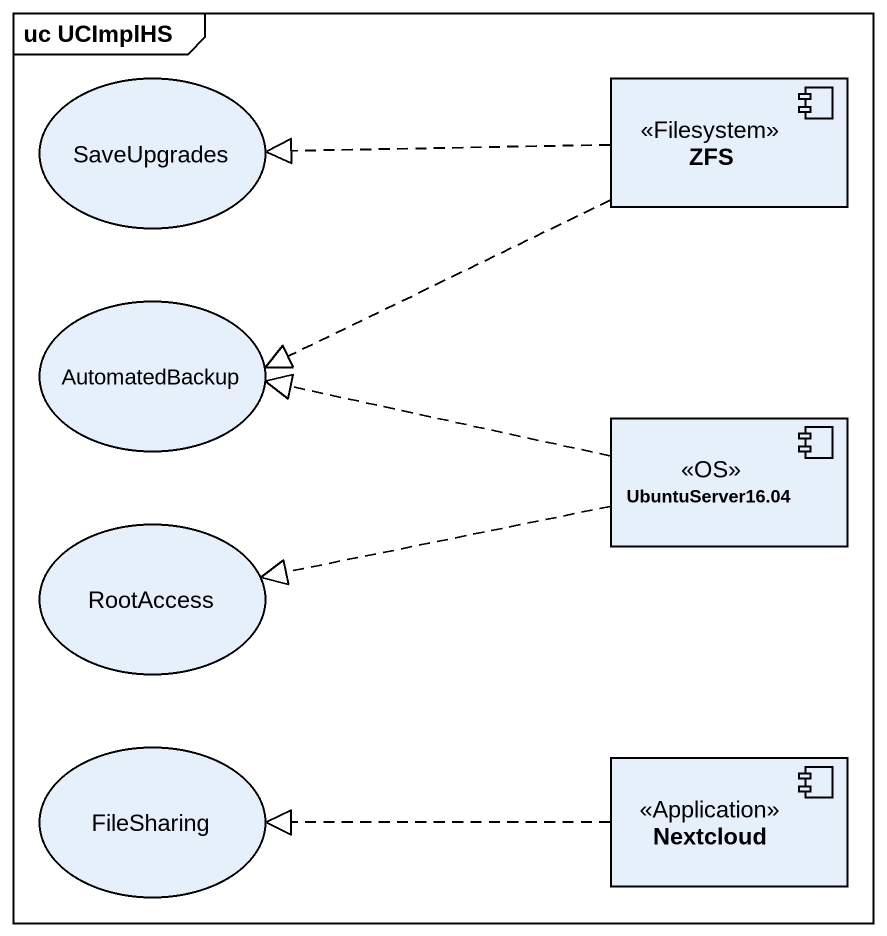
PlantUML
@startuml
mainframe uc UCImplHS
usecase SaveUpgrades
component ZFS <<Filesystem>>
usecase AutomatedBackup
component "UbuntuServer16.04" as UbuntuServer16_04 <<OS>>
usecase RootAccess
usecase FileSharing
component Nextcloud <<Application>>
ZFS .left.|> SaveUpgrades
ZFS .left.|> AutomatedBackup
UbuntuServer16_04 .left.|> AutomatedBackup
UbuntuServer16_04 .left.|> RootAccess
Nextcloud .left.|> FileSharing
@enduml
